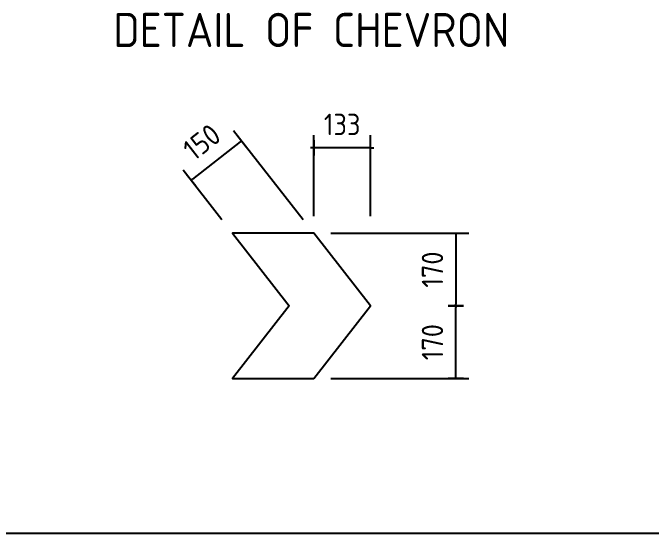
# Model space of a CAD drawing. Extents: x 0 to 420, y 0 to 297.
# Drawn here: x 270.3 to 345.1, y 4.5 to 65.4 of the extents above; entities that cross this region are included whole.
import ezdxf
from ezdxf.enums import TextEntityAlignment as Align

# ---------------------------------------------------------------- set-up
doc = ezdxf.new("R2010")
doc.units = 0
doc.header["$LTSCALE"] = 0.3
doc.layers.get('0').update_dxf_attribs({"linetype": 'CONTINUOUS'})
doc.layers.get('DEFPOINTS').update_dxf_attribs({"linetype": 'CONTINUOUS'})
for name, color, linetype in [('L18', 4, 'CONTINUOUS'), ('L35', 3, 'CONTINUOUS'), ('NOTES', 1, 'CONTINUOUS'), ('TBLK18', 4, 'CONTINUOUS'), ('TBLK25', 1, 'CONTINUOUS'), ('TBLK35', 3, 'CONTINUOUS'), ('TBLK50', 7, 'CONTINUOUS')]:
    doc.layers.add(name, color=color, linetype=linetype)
doc.styles.add('ISO', font='iso.shx')
doc.dimstyles.new('SIGNSDIM', dxfattribs={"dimtxt": 2.5, "dimasz": 0.2, "dimexe": 1.5, "dimexo": 2, "dimgap": 1.5, "dimtad": 1, "dimdec": 4, "dimlfac": 20, "dimrnd": 1, "dimdsep": 46, "dimtxsty": 'ISO', "dimblk": 'SGNDIM', "dimcen": 2.5, "dimse2": 1, "dimadec": 0, "dimazin": 0, "dimtfac": 1, "dimtdec": 4, "dimtix": 1, "dimtmove": 0, "dimatfit": 3, "dimldrblk": 'SGNDIM', "dimfxl": 1, "dimtolj": 1, "dimtzin": 0, "dimarcsym": 0})

# ---------------------------------------------------------------- blocks, each defined once
blk = doc.blocks.new('A3BBLK')
at = {"layer": 'TBLK50'}
blk.add_line((13, 4.5), (415.5, 4.5), dxfattribs=at)
blk = doc.blocks.new('a3_in_vtblk std dwg')
blk.add_blockref('A3BBLK', (0, 0))
at = {"layer": 'TBLK18', "style": 'ISO'}
blk.add_attdef('MR_DIRECTORATE', text='', height=1.5, dxfattribs=at).set_placement((381.5, 68.119), align=Align.CENTER)
for tag, p in [('STREET_NAME', (355.514, 62.1)), ('SUBURB_POSTCODE', (388.488, 62.1)), ('TELEPHONE_NO.', (368.306, 59.836)), ('FAX_NO.', (393.555, 59.836))]:
    blk.add_attdef(tag, p, '', height=1.5, dxfattribs=at)
at = {"layer": 'TBLK25', "style": 'ISO'}
for tag, height, p in [('MR_BRANCH', 2, (381.5, 65.199)), ('ROAD_SECTION', 1.75, (384.5, 29.162)), ('SLK', 1.75, (384.5, 26.108)), ('CHAINAGE', 1.75, (384.5, 19.205))]:
    blk.add_attdef(tag, text='', height=height, dxfattribs=at).set_placement(p, align=Align.CENTER)
for tag, p, height in [('FILE_NUMBER', (371.773, 54.237), 2.5), ('DESIGNED_/_DRAWN', (371.773, 49.487), 2), ('VERIFIED', (371.773, 44.487), 2), ('APPROVED', (371.773, 39.487), 2), ('LOCAL_AUTHORITY', (370.48, 16.733), 1.25)]:
    blk.add_attdef(tag, p, '', height=height, dxfattribs=at)
at = {"layer": 'TBLK35', "style": 'ISO', "width": 0.9}
for tag, p in [('ROAD_PROJECT&NUMBER', (384.5, 32.231)), ('DRAWING_DESCRIPTION', (384.5, 22.288))]:
    blk.add_attdef(tag, text='', height=2.5, dxfattribs=at).set_placement(p, align=Align.CENTER)
at = {"layer": 'TBLK50', "style": 'ISO'}
blk.add_attdef('MRWA_DRG_NUMBER', (356.288, 6.085), '', height=5, dxfattribs=at)
blk = doc.blocks.new('SGNDIM')
for p, q in [((0, 4.5), (0, -4.5)), ((0, 0), (-1, 0))]:
    blk.add_line(p, q)
blk = doc.blocks.new('*D382')
at = {"layer": 'DEFPOINTS', "color": 0, "transparency": 16777216}
for p in [(305.531, 39.623), (312.172, 31.123), (322.172, 31.123)]:
    blk.add_point(p, dxfattribs=at)
at = {"layer": 'NOTES', "color": 0, "lineweight": -2, "transparency": 16777216}
for p, q in [((307.531, 39.623), (323.672, 39.623)), ((322.172, 39.423), (322.172, 31.323))]:
    blk.add_line(p, q, dxfattribs=at)
at = {"layer": 'NOTES', "color": 0, "lineweight": -2, "transparency": 16777216, "xscale": 0.2, "yscale": 0.2, "zscale": 0.2}
for p, rotation in [((322.172, 39.623), 90), ((322.172, 31.123), 270)]:
    blk.add_blockref('SGNDIM', p, dxfattribs=dict(at, rotation=rotation))
at = {"layer": 'NOTES', "color": 0, "transparency": 16777216, "insert": (319.422, 35.373), "char_height": 2.5, "attachment_point": 5, "rotation": 90, "style": 'ISO'}
blk.add_mtext('\\A1;170', dxfattribs=at)
blk = doc.blocks.new('*D383')
at = {"layer": 'DEFPOINTS', "color": 0, "transparency": 16777216}
for p in [(312.172, 31.123), (322.172, 31.123), (305.531, 22.623)]:
    blk.add_point(p, dxfattribs=at)
at = {"layer": 'NOTES', "color": 0, "lineweight": -2, "transparency": 16777216}
for p, q in [((322.172, 22.823), (322.172, 30.923)), ((307.531, 22.623), (323.672, 22.623))]:
    blk.add_line(p, q, dxfattribs=at)
at = {"layer": 'NOTES', "color": 0, "lineweight": -2, "transparency": 16777216, "xscale": 0.2, "yscale": 0.2, "zscale": 0.2}
for p, rotation in [((322.172, 31.123), 90), ((322.172, 22.623), 270)]:
    blk.add_blockref('SGNDIM', p, dxfattribs=dict(at, rotation=rotation))
at = {"layer": 'NOTES', "color": 0, "transparency": 16777216, "insert": (319.422, 26.873), "char_height": 2.5, "attachment_point": 5, "rotation": 90, "style": 'ISO'}
blk.add_mtext('\\A1;170', dxfattribs=at)
blk = doc.blocks.new('*D384')
at = {"layer": 'DEFPOINTS', "color": 0, "transparency": 16777216}
for p in [(291.162, 45.833), (296.014, 39.623), (305.531, 39.623)]:
    blk.add_point(p, dxfattribs=at)
at = {"layer": 'NOTES', "color": 0, "lineweight": -2, "transparency": 16777216}
for p, q in [((304.3, 41.199), (296.149, 51.632)), ((296.915, 50.327), (291.32, 45.956)), ((294.782, 41.199), (290.239, 47.015))]:
    blk.add_line(p, q, dxfattribs=at)
at = {"layer": 'NOTES', "color": 0, "lineweight": -2, "transparency": 16777216, "xscale": 0.2, "yscale": 0.2, "zscale": 0.2}
for p, rotation in [((297.072, 50.45), 37.99999999999955), ((291.162, 45.833), 217.9999999999996)]:
    blk.add_blockref('SGNDIM', p, dxfattribs=dict(at, rotation=rotation))
at = {"layer": 'NOTES', "color": 0, "transparency": 16777216, "insert": (292.424, 50.308), "char_height": 2.5, "attachment_point": 5, "rotation": 38, "style": 'ISO'}
blk.add_mtext('\\A1;150', dxfattribs=at)
blk = doc.blocks.new('*D385')
at = {"layer": 'DEFPOINTS', "color": 0, "transparency": 16777216}
for p in [(305.531, 49.623), (305.531, 39.623), (312.172, 39.623)]:
    blk.add_point(p, dxfattribs=at)
at = {"layer": 'NOTES', "color": 0, "lineweight": -2, "transparency": 16777216}
for p, q in [((305.531, 41.623), (305.531, 51.123)), ((312.172, 41.623), (312.172, 51.123)), ((305.331, 49.623), (305.131, 49.623)), ((312.172, 49.623), (305.531, 49.623)), ((312.372, 49.623), (312.572, 49.623))]:
    blk.add_line(p, q, dxfattribs=at)
at = {"layer": 'NOTES', "color": 0, "lineweight": -2, "transparency": 16777216, "xscale": 0.2, "yscale": 0.2, "zscale": 0.2}
blk.add_blockref('SGNDIM', (305.531, 49.623), dxfattribs=at)
at = {"layer": 'NOTES', "color": 0, "lineweight": -2, "transparency": 16777216, "xscale": 0.2, "yscale": 0.2, "zscale": 0.2, "rotation": 180}
blk.add_blockref('SGNDIM', (312.172, 49.623), dxfattribs=at)
at = {"layer": 'NOTES', "color": 0, "transparency": 16777216, "insert": (308.852, 52.373), "char_height": 2.5, "attachment_point": 5, "style": 'ISO'}
blk.add_mtext('\\A1;133', dxfattribs=at)
blk = doc.blocks.new('chev6')
at = {"layer": 'L35'}
blk.add_lwpolyline([(0, 0), (6.641, 8.5), (0, 17), (-9.518, 17), (-2.877, 8.5), (-9.518, 0)], close=True, dxfattribs=at)

msp = doc.modelspace()

# ---------------------------------------------------------------- block references
at = {"layer": 'L18'}
msp.add_blockref('a3_in_vtblk std dwg', (0.0000004, -0.0000002), dxfattribs=at)
at = {"layer": 'NOTES'}
msp.add_blockref('chev6', (305.5313184, 22.6230046), dxfattribs=at)

# ---------------------------------------------------------------- texts
at = {"layer": 'NOTES', "style": 'ISO'}
msp.add_text('DETAIL OF CHEVRON', height=4, dxfattribs=at).set_placement((282.0508588, 61.4338492))

# ---------------------------------------------------------------- dimensions: what is measured, and where the dimension line sits
at = {"layer": 'NOTES'}
dim = msp.add_linear_dim(base=(305.5313184, 49.6230046), p1=(312.1722462, 39.6230046), p2=(305.5313184, 39.6230046), dimstyle='SIGNSDIM', override={"dimse2": 0}, dxfattribs=at)
dim.commit()
dim.dimension.update_dxf_attribs({"geometry": '*D385', "text_midpoint": (308.8517823, 52.3730046)})
dim = msp.add_linear_dim(base=(291.1622032, 45.8326141), p1=(305.5313184, 39.6230046), p2=(296.0136818, 39.6230046), angle=218, dimstyle='SIGNSDIM', override={"dimse2": 0}, dxfattribs=at)
dim.commit()
dim.dimension.update_dxf_attribs({"geometry": '*D384', "text_midpoint": (292.4241744, 50.3083742)})
for p1, picture, middle in [((305.5313184, 39.6230046), '*D382', (319.4222462, 35.3730046)), ((305.5313184, 22.6230046), '*D383', (319.4222462, 26.8730046))]:
    dim = msp.add_linear_dim(base=(322.1722462, 31.1230046), p1=p1, p2=(312.1722462, 31.1230046), angle=90, dimstyle='SIGNSDIM', dxfattribs=at)
    dim.commit()
    dim.dimension.update_dxf_attribs({"geometry": picture, "text_midpoint": middle})

doc.saveas('drawing.dxf')
